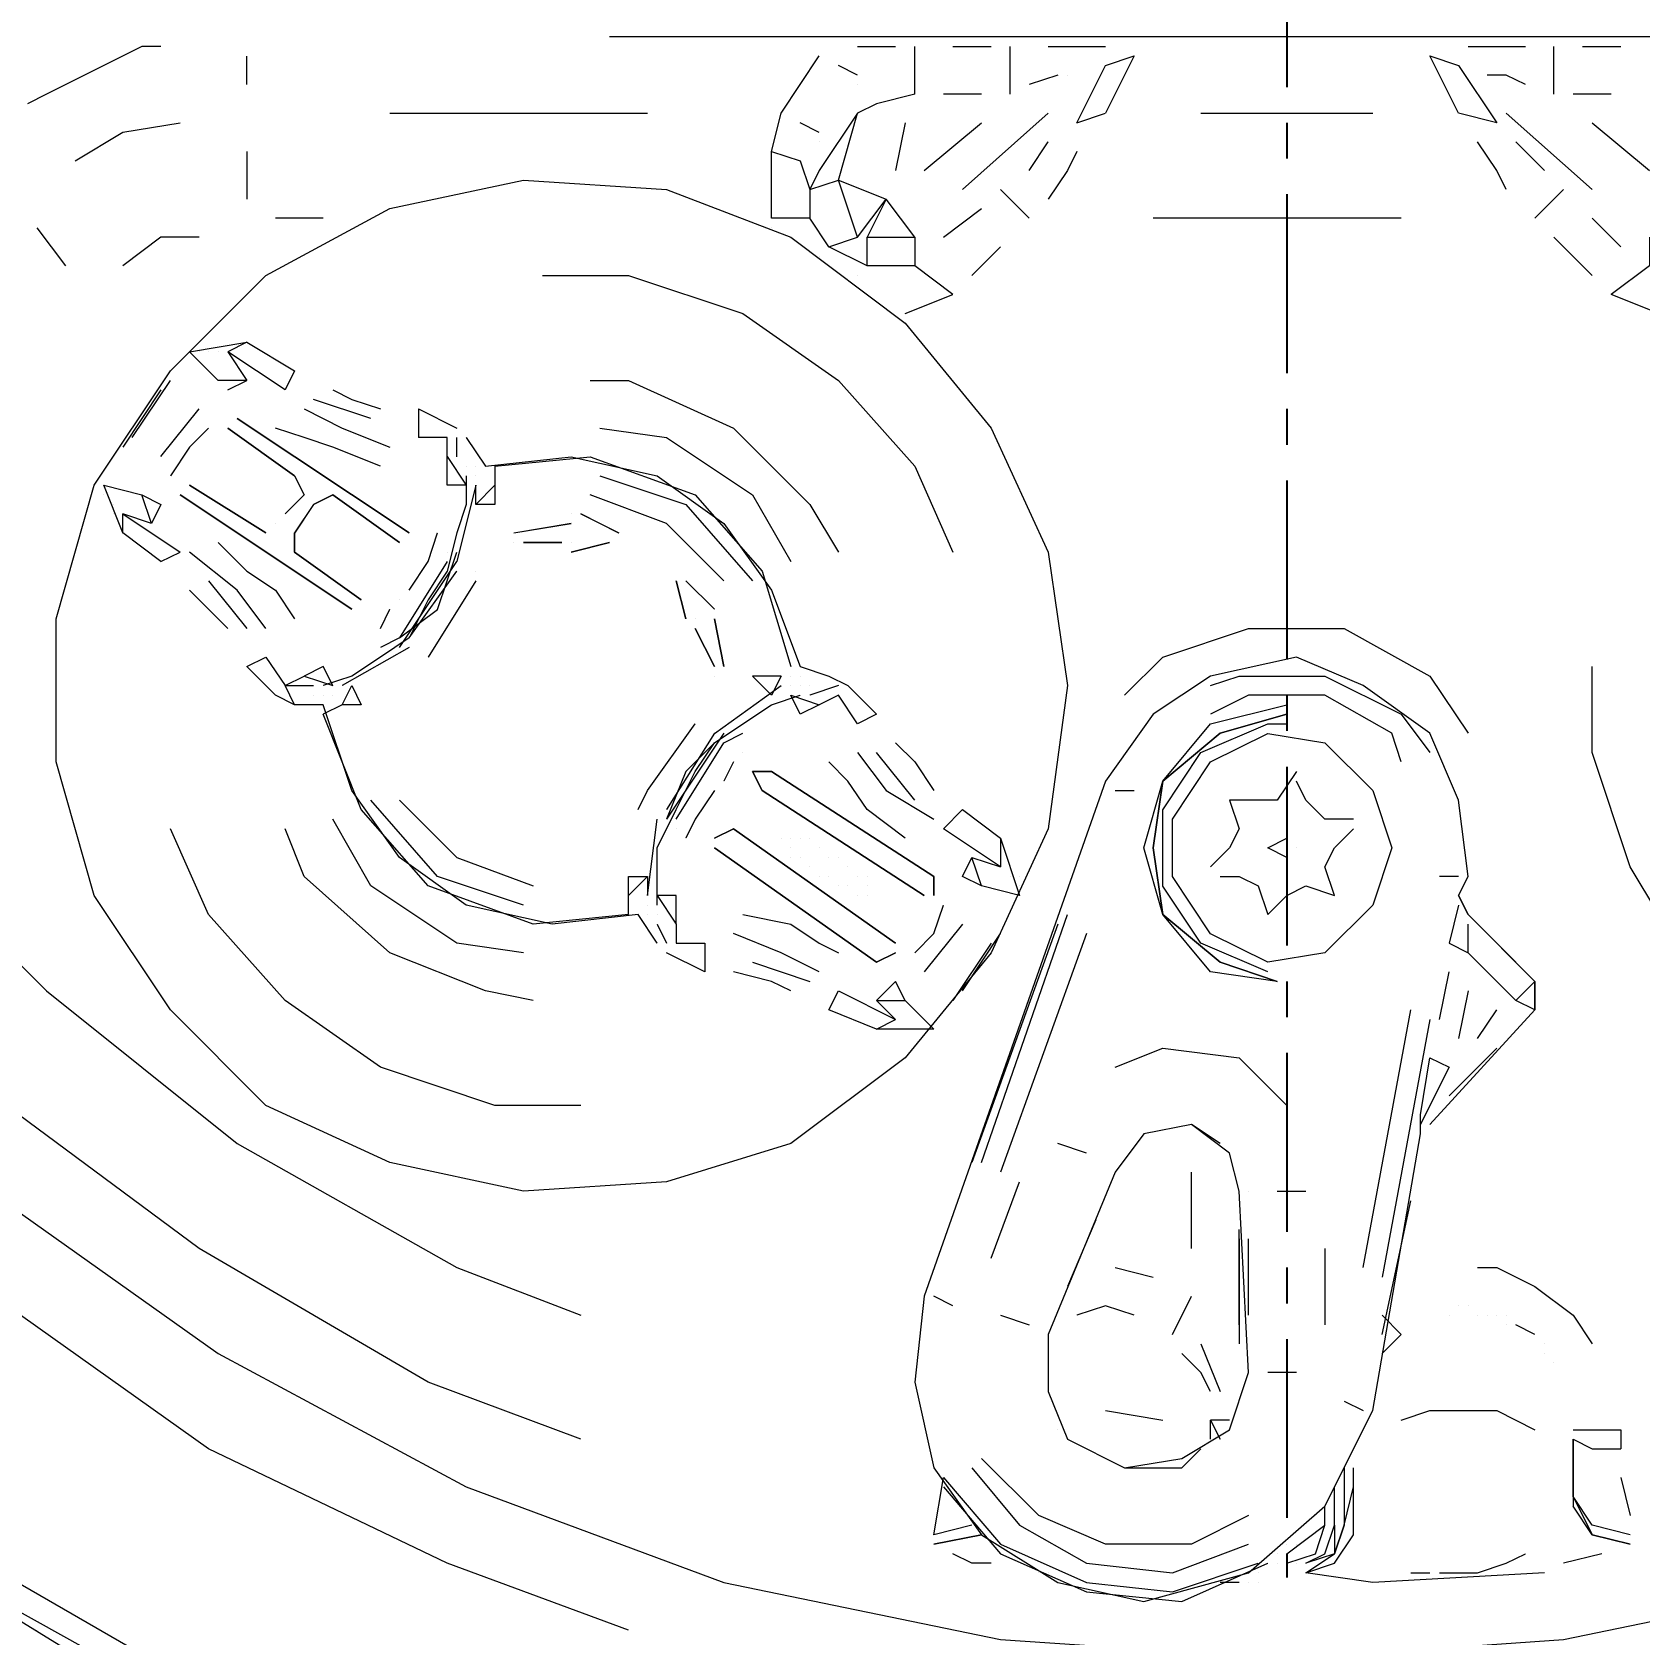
# Model space of a CAD drawing. Header units: millimetres. Extents: x 3426 to 5580, y 1375 to 2906.
# Drawn here: x 3834 to 3905.3, y 2590.8 to 2661.9 of the extents above; entities that cross this region are included whole.
import ezdxf

# ---------------------------------------------------------------- set-up
doc = ezdxf.new("R2010")
doc.units = ezdxf.units.MM
doc.linetypes.add('CENTER', pattern=[50.8, 31.75, -6.35, 6.35, -6.35])
for name, color, linetype in [('IA-DIBUJO', 3, 'Continuous'), ('IA-DIM', 7, 'Continuous'), ('IA-EJES', 4, 'CENTER')]:
    doc.layers.add(name, color=color, linetype=linetype)
doc.styles.add('ING-AMB', font='romans.shx', dxfattribs={"width": 0.75, "oblique": 15})
doc.dimstyles.new('ING-AMB 4', dxfattribs={"dimscale": 4, "dimtxt": 3, "dimasz": 2.5, "dimexe": 1, "dimexo": 1, "dimgap": 1, "dimtad": 1, "dimdec": 0, "dimzin": 0, "dimdsep": 46, "dimtxsty": 'ING-AMB', "dimcen": 0.1, "dimclrd": 7, "dimclre": 7, "dimclrt": 2, "dimadec": 0, "dimazin": 0, "dimtfac": 1, "dimtdec": 0, "dimtmove": 0, "dimatfit": 0, "dimfxl": 1.25, "dimtolj": 1, "dimtzin": 0, "dimarcsym": 1})

# ---------------------------------------------------------------- blocks, each defined once
blk = doc.blocks.new('*D25')
at = {"layer": 'Defpoints', "color": 0, "transparency": 16777216}
for p in [(3499.62, 2788.731), (3889.659, 2788.731), (3762.463, 2441.174)]:
    blk.add_point(p, dxfattribs=at)
at = {"layer": 'IA-DIM', "color": 7, "lineweight": -2, "transparency": 16777216}
for p, q in [((3885.659, 2788.731), (3495.62, 2788.731)), ((3499.62, 2451.174), (3499.62, 2778.731)), ((3758.463, 2441.174), (3495.62, 2441.174))]:
    blk.add_line(p, q, dxfattribs=at)
at = {"layer": 'IA-DIM', "color": 7, "transparency": 16777216}
for points in [[(3497.953, 2778.731), (3501.286, 2778.731), (3499.62, 2788.731)], [(3497.953, 2451.174), (3501.286, 2451.174), (3499.62, 2441.174)]]:
    blk.add_solid(points, dxfattribs=at)
at = {"layer": 'IA-DIM', "color": 2, "transparency": 16777216, "insert": (3489.62, 2614.953), "char_height": 12, "attachment_point": 5, "rotation": 90, "style": 'ING-AMB'}
blk.add_mtext('\\A1;355', dxfattribs=at)
blk = doc.blocks.new('*D26')
at = {"layer": 'Defpoints', "color": 0, "transparency": 16777216}
for p in [(3889.659, 2788.731), (3443.718, 1538.538), (3857.071, 1538.538)]:
    blk.add_point(p, dxfattribs=at)
at = {"layer": 'IA-DIM', "color": 7, "lineweight": -2, "transparency": 16777216}
for p, q in [((3885.659, 2788.731), (3439.718, 2788.731)), ((3443.718, 2778.731), (3443.718, 1548.538)), ((3853.071, 1538.538), (3439.718, 1538.538))]:
    blk.add_line(p, q, dxfattribs=at)
at = {"layer": 'IA-DIM', "color": 7, "transparency": 16777216}
for points in [[(3442.051, 2778.731), (3445.385, 2778.731), (3443.718, 2788.731)], [(3442.051, 1548.538), (3445.385, 1548.538), (3443.718, 1538.538)]]:
    blk.add_solid(points, dxfattribs=at)
at = {"layer": 'IA-DIM', "color": 2, "transparency": 16777216, "insert": (3433.718, 2163.635), "char_height": 12, "attachment_point": 5, "rotation": 90, "style": 'ING-AMB'}
blk.add_mtext('\\A1;1227', dxfattribs=at)

msp = doc.modelspace()

# ---------------------------------------------------------------- linework, layer by layer
at = {"layer": 'IA-DIBUJO', "color": 8, "lineweight": 18}
for points in [[(3879.075, 2575.794), (3865.952, 2577.911), (3853.252, 2581.721), (3840.975, 2586.801), (3829.969, 2593.574), (3819.385, 2601.618), (3810.072, 2611.354), (3802.029, 2621.514), (3795.255, 2632.944), (3789.752, 2645.221), (3785.942, 2657.921), (3783.825, 2671.044)], [(3919.292, 2661.731), (3859.602, 2661.731)], [(3839.705, 2661.308), (3838.859, 2661.308), (3834.625, 2659.191), (3833.779, 2658.768)], [(3843.515, 2659.614), (3843.515, 2660.884)], [(3867.222, 2658.345), (3868.915, 2660.885)], [(3870.609, 2661.308), (3872.302, 2661.308)], [(3873.149, 2659.191), (3873.149, 2661.308)], [(3874.842, 2661.308), (3876.535, 2661.308)], [(3877.382, 2659.191), (3877.382, 2661.308)], [(3879.075, 2661.308), (3880.345, 2661.308), (3881.615, 2661.308)], [(3881.615, 2660.461), (3882.885, 2660.885), (3881.615, 2658.345)], [(3897.279, 2658.345), (3896.009, 2660.885), (3897.279, 2660.461)], [(3897.702, 2661.308), (3898.549, 2661.308), (3900.242, 2661.308)], [(3901.512, 2659.191), (3901.512, 2661.308)], [(3902.782, 2661.308), (3904.475, 2661.308)], [(3870.609, 2660.038), (3869.762, 2660.461)], [(3879.499, 2660.037), (3878.229, 2659.614)], [(3879.922, 2660.037), (3879.922, 2660.037)], [(3880.345, 2657.921), (3881.615, 2660.461)], [(3897.279, 2660.461), (3898.972, 2657.921)], [(3900.242, 2659.614), (3899.395, 2660.037), (3898.549, 2660.037)], [(3870.609, 2659.614), (3870.609, 2659.614)], [(3873.149, 2659.191), (3871.455, 2658.767), (3870.609, 2658.344)], [(3876.112, 2659.191), (3874.419, 2659.191)], [(3904.052, 2659.191), (3902.359, 2659.191)], [(3835.895, 2656.228), (3838.012, 2657.498), (3840.552, 2657.921)], [(3849.865, 2658.345), (3861.295, 2658.345)], [(3866.799, 2653.688), (3866.799, 2656.651), (3867.222, 2658.344)], [(3868.915, 2657.497), (3868.069, 2657.921)], [(3872.725, 2657.921), (3872.302, 2655.804)], [(3873.572, 2655.804), (3876.112, 2657.921)], [(3879.075, 2658.344), (3875.265, 2654.957)], [(3880.345, 2657.921), (3881.615, 2658.344)], [(3885.849, 2658.345), (3893.469, 2658.345)], [(3898.972, 2657.921), (3897.279, 2658.344)], [(3903.205, 2654.958), (3899.395, 2658.344)], [(3903.205, 2657.921), (3905.745, 2655.804)], [(3843.515, 2656.651), (3843.515, 2654.534)], [(3866.799, 2656.651), (3868.069, 2656.227), (3868.492, 2654.957), (3868.492, 2653.687), (3866.799, 2653.687)], [(3868.915, 2657.074), (3868.915, 2657.074)], [(3878.229, 2655.804), (3879.075, 2657.074)], [(3879.075, 2657.074), (3879.075, 2657.074)], [(3880.345, 2656.651), (3879.922, 2655.804), (3879.075, 2654.534)], [(3899.395, 2654.958), (3898.972, 2655.804), (3898.125, 2657.074)], [(3899.819, 2657.074), (3901.089, 2655.804)], [(3869.339, 2652.417), (3870.609, 2652.841), (3869.762, 2655.381), (3871.879, 2654.534)], [(3870.609, 2652.841), (3871.879, 2654.535), (3871.032, 2652.841)], [(3873.149, 2652.841), (3871.879, 2654.535)], [(3871.879, 2654.534), (3871.879, 2654.534)], [(3878.229, 2653.688), (3876.959, 2654.958)], [(3901.935, 2654.958), (3900.665, 2653.688)], [(3862.142, 2579.604), (3852.829, 2582.144), (3840.975, 2587.648), (3829.545, 2593.998), (3819.385, 2602.041), (3810.495, 2611.354), (3802.452, 2621.514), (3795.679, 2632.521), (3790.599, 2644.374), (3787.635, 2654.111)], [(3788.482, 2654.111), (3791.445, 2644.798), (3796.525, 2633.367), (3803.299, 2622.361), (3810.919, 2612.201), (3820.232, 2602.887), (3830.392, 2594.844), (3841.399, 2588.494), (3853.252, 2583.414), (3862.565, 2580.451)], [(3846.902, 2653.688), (3844.785, 2653.688)], [(3866.799, 2653.688), (3866.799, 2653.688)], [(3871.032, 2651.571), (3871.032, 2652.841), (3873.149, 2652.841), (3873.149, 2651.571), (3871.032, 2651.571), (3869.339, 2652.417), (3868.492, 2653.687)], [(3874.419, 2652.841), (3876.112, 2654.111)], [(3894.739, 2653.688), (3883.732, 2653.688)], [(3903.205, 2653.688), (3904.475, 2652.418)], [(3834.202, 2653.264), (3835.472, 2651.571)], [(3841.399, 2652.841), (3839.705, 2652.841), (3838.012, 2651.571)], [(3866.799, 2653.264), (3866.799, 2653.264)], [(3903.205, 2651.148), (3901.512, 2652.841)], [(3905.745, 2652.841), (3905.745, 2651.571), (3904.052, 2650.301)], [(3860.449, 2591.034), (3852.405, 2593.997), (3841.822, 2599.077), (3831.662, 2606.274), (3822.349, 2614.317), (3814.305, 2623.207), (3807.532, 2633.367), (3802.029, 2644.374), (3799.065, 2652.417)], [(3876.959, 2652.418), (3875.689, 2651.148)], [(3868.915, 2651.994), (3868.915, 2651.994)], [(3872.725, 2649.454), (3874.842, 2650.301), (3873.149, 2651.571)], [(3856.639, 2651.148), (3860.449, 2651.148), (3865.529, 2649.455), (3869.762, 2646.491), (3873.149, 2642.681), (3874.842, 2638.871)], [(3870.609, 2651.148), (3870.609, 2651.148)], [(3906.169, 2649.454), (3904.052, 2650.301)], [(3842.669, 2646.068), (3843.515, 2646.491), (3842.245, 2646.491), (3840.975, 2647.761), (3843.515, 2648.185), (3845.632, 2646.915)], [(3841.399, 2648.185), (3841.399, 2648.185)], [(3843.515, 2648.184), (3842.669, 2647.761)], [(3804.992, 2646.915), (3808.379, 2639.295), (3814.729, 2628.288), (3822.772, 2618.975), (3832.085, 2610.508), (3842.245, 2603.311), (3853.252, 2597.385), (3864.682, 2593.151), (3876.959, 2590.611), (3889.659, 2589.765), (3901.935, 2590.611), (3914.212, 2593.151), (3925.642, 2597.385), (3937.072, 2603.311), (3947.232, 2610.508), (3956.122, 2618.975), (3964.165, 2628.288), (3970.515, 2639.295), (3974.325, 2647.338)], [(3840.975, 2647.761), (3840.975, 2647.761)], [(3840.975, 2647.761), (3840.975, 2647.761)], [(3841.399, 2647.761), (3841.399, 2647.761)], [(3841.822, 2647.761), (3841.822, 2647.761)], [(3842.245, 2647.761), (3842.245, 2647.761)], [(3842.669, 2647.761), (3842.669, 2647.761)], [(3845.209, 2646.068), (3842.669, 2647.761), (3843.515, 2646.491)], [(3838.435, 2643.951), (3840.129, 2646.491)], [(3845.632, 2646.914), (3845.209, 2646.067)], [(3858.755, 2646.491), (3860.449, 2646.491), (3865.105, 2644.374), (3868.492, 2640.988), (3869.762, 2638.871)], [(3839.705, 2646.068), (3838.012, 2643.528)], [(3842.669, 2646.068), (3842.669, 2646.068)], [(3847.325, 2646.067), (3848.172, 2645.644), (3849.442, 2645.221)], [(3839.705, 2643.105), (3841.399, 2645.221)], [(3846.055, 2645.221), (3847.749, 2644.374), (3849.865, 2643.527)], [(3849.019, 2644.798), (3846.479, 2645.645)], [(3849.442, 2645.221), (3849.442, 2645.221)], [(3851.135, 2645.221), (3852.829, 2644.374)], [(3851.135, 2645.221), (3851.135, 2643.951)], [(3841.822, 2644.375), (3840.975, 2643.528), (3840.129, 2642.258)], [(3845.632, 2642.258), (3842.669, 2644.375)], [(3842.669, 2644.375), (3842.669, 2644.375)], [(3842.669, 2644.374), (3842.669, 2644.374)], [(3842.669, 2644.374), (3845.632, 2642.258), (3846.055, 2641.411), (3845.209, 2640.564)], [(3843.092, 2644.798), (3850.712, 2639.718)], [(3843.092, 2644.798), (3843.092, 2644.798)], [(3850.712, 2639.718), (3843.092, 2644.798)], [(3849.442, 2642.681), (3847.325, 2643.528), (3846.055, 2643.951), (3844.785, 2644.375)], [(3844.785, 2644.375), (3844.785, 2644.375)], [(3852.829, 2644.374), (3852.829, 2644.374)], [(3852.829, 2644.374), (3852.829, 2644.374)], [(3859.179, 2644.374), (3862.142, 2643.951), (3865.952, 2641.411), (3867.645, 2638.447)], [(3852.405, 2643.104), (3852.405, 2643.951), (3851.135, 2643.951)], [(3852.405, 2643.951), (3852.405, 2643.951)], [(3852.829, 2643.104), (3852.829, 2643.951)], [(3853.252, 2643.951), (3854.099, 2642.681), (3857.909, 2643.104), (3861.719, 2642.258), (3864.682, 2640.141), (3866.799, 2637.178), (3868.069, 2633.791)], [(3853.252, 2643.95), (3853.252, 2643.95)], [(3852.829, 2643.104), (3852.829, 2643.104)], [(3854.522, 2642.681), (3858.755, 2643.104), (3863.412, 2641.411), (3866.375, 2638.024), (3867.645, 2633.791)], [(3840.129, 2642.258), (3840.129, 2642.258)], [(3845.632, 2642.257), (3845.632, 2642.257)], [(3845.632, 2642.257), (3846.055, 2641.41)], [(3853.252, 2642.258), (3853.252, 2640.988), (3852.829, 2639.718), (3852.405, 2638.024), (3851.559, 2636.754), (3850.712, 2635.061), (3849.442, 2634.214), (3848.172, 2633.368), (3846.902, 2632.944)], [(3853.252, 2642.681), (3853.252, 2642.681)], [(3853.252, 2642.681), (3853.252, 2642.681)], [(3853.252, 2642.258), (3853.252, 2642.258)], [(3853.675, 2642.681), (3853.675, 2642.681)], [(3854.522, 2642.681), (3854.522, 2641.834), (3854.522, 2640.987), (3853.675, 2640.987)], [(3853.675, 2642.258), (3853.675, 2642.258)], [(3854.099, 2642.681), (3854.099, 2642.681)], [(3854.099, 2642.681), (3854.099, 2642.681)], [(3854.522, 2642.681), (3854.522, 2642.681)], [(3859.179, 2642.257), (3862.989, 2640.987), (3865.952, 2637.601)], [(3839.705, 2638.448), (3838.012, 2639.718), (3837.165, 2641.835), (3838.859, 2641.411), (3839.705, 2640.988), (3839.282, 2640.141), (3838.859, 2641.411)], [(3837.165, 2641.835), (3837.165, 2641.835)], [(3837.165, 2641.834), (3837.165, 2641.834)], [(3840.975, 2641.835), (3844.362, 2639.718)], [(3840.975, 2641.834), (3840.975, 2641.834)], [(3844.362, 2639.718), (3840.975, 2641.834)], [(3853.675, 2640.987), (3853.675, 2641.834), (3852.829, 2638.447)], [(3853.675, 2640.988), (3854.522, 2641.834)], [(3837.165, 2641.411), (3837.165, 2641.411)], [(3837.589, 2640.988), (3837.589, 2640.988)], [(3848.172, 2636.331), (3840.552, 2641.411)], [(3840.552, 2641.411), (3840.552, 2641.411)], [(3840.552, 2641.411), (3848.172, 2636.331)], [(3840.552, 2641.41), (3840.552, 2641.41)], [(3845.209, 2640.565), (3846.055, 2641.411)], [(3846.479, 2640.988), (3847.325, 2641.411), (3850.289, 2639.294), (3847.325, 2641.411), (3846.479, 2640.988), (3845.632, 2639.718)], [(3846.479, 2640.987), (3845.632, 2639.717)], [(3846.055, 2641.41), (3846.055, 2641.41)], [(3846.479, 2640.987), (3846.479, 2640.987)], [(3847.325, 2641.411), (3847.325, 2641.411)], [(3864.682, 2637.601), (3862.142, 2640.141), (3858.755, 2641.411)], [(3837.589, 2640.565), (3837.589, 2640.565)], [(3839.282, 2640.141), (3838.012, 2640.564), (3840.552, 2638.871)], [(3838.012, 2639.717), (3838.012, 2640.564)], [(3844.785, 2640.141), (3844.785, 2640.141)], [(3844.785, 2640.141), (3844.785, 2640.141)], [(3844.785, 2640.14), (3844.785, 2640.14)], [(3845.209, 2640.564), (3845.209, 2640.564)], [(3845.209, 2640.564), (3845.209, 2640.564)], [(3855.369, 2639.718), (3857.909, 2640.141)], [(3857.909, 2640.14), (3855.369, 2639.717)], [(3857.909, 2640.564), (3857.909, 2640.564)], [(3857.909, 2640.141), (3857.909, 2640.141)], [(3857.909, 2640.14), (3857.909, 2640.14)], [(3857.909, 2640.14), (3857.909, 2640.14)], [(3857.909, 2640.14), (3857.909, 2640.14)], [(3857.909, 2640.14), (3857.909, 2640.14)], [(3858.332, 2640.565), (3860.025, 2639.718)], [(3858.332, 2640.564), (3858.332, 2640.564)], [(3860.025, 2639.717), (3858.332, 2640.564)], [(3858.332, 2640.564), (3858.332, 2640.564)], [(3842.245, 2639.294), (3843.515, 2638.024), (3844.785, 2637.178), (3845.632, 2635.908)], [(3844.362, 2639.718), (3844.362, 2639.718)], [(3845.632, 2639.717), (3845.632, 2639.717)], [(3850.289, 2639.294), (3850.289, 2639.294)], [(3850.712, 2639.718), (3850.712, 2639.718)], [(3850.712, 2637.178), (3851.559, 2638.448), (3851.982, 2639.718)], [(3850.712, 2639.718), (3850.712, 2639.718)], [(3851.982, 2639.718), (3851.982, 2639.718)], [(3855.369, 2639.718), (3855.369, 2639.718)], [(3855.369, 2639.717), (3855.369, 2639.717)], [(3855.369, 2639.717), (3855.369, 2639.717)], [(3855.369, 2639.717), (3855.369, 2639.717)], [(3855.369, 2639.294), (3855.369, 2639.294)], [(3855.369, 2639.293), (3855.369, 2639.293)], [(3855.369, 2639.293), (3855.369, 2639.293)], [(3855.792, 2639.294), (3855.792, 2639.294)], [(3855.792, 2639.293), (3857.485, 2639.293), (3855.792, 2639.293)], [(3857.485, 2639.293), (3857.485, 2639.293)], [(3857.485, 2639.293), (3857.485, 2639.293)], [(3859.602, 2639.294), (3857.909, 2638.871)], [(3857.909, 2639.294), (3857.909, 2639.294)], [(3857.909, 2639.293), (3857.909, 2639.293)], [(3857.909, 2639.293), (3857.909, 2639.293)], [(3857.909, 2638.87), (3859.602, 2639.293)], [(3857.909, 2639.293), (3857.909, 2639.293)], [(3859.602, 2639.293), (3859.602, 2639.293)], [(3859.602, 2639.293), (3859.602, 2639.293)], [(3860.025, 2639.718), (3860.025, 2639.718)], [(3860.025, 2639.717), (3860.025, 2639.717)], [(3860.025, 2639.717), (3860.025, 2639.717)], [(3839.705, 2638.447), (3840.552, 2638.871)], [(3844.362, 2635.484), (3843.092, 2637.178), (3840.975, 2638.871)], [(3850.289, 2635.06), (3851.982, 2636.33), (3852.829, 2638.87)], [(3852.405, 2638.871), (3852.405, 2638.871)], [(3857.909, 2638.871), (3857.909, 2638.871)], [(3857.909, 2638.87), (3857.909, 2638.87)], [(3857.909, 2638.87), (3857.909, 2638.87)], [(3852.405, 2638.448), (3850.289, 2635.061), (3849.442, 2634.638)], [(3850.289, 2634.638), (3852.829, 2638.448)], [(3850.712, 2635.061), (3852.829, 2638.024)], [(3852.829, 2638.448), (3852.829, 2638.448)], [(3852.829, 2638.448), (3852.829, 2638.448)], [(3852.829, 2638.447), (3852.829, 2638.447)], [(3852.829, 2638.447), (3852.829, 2638.447)], [(3852.829, 2638.024), (3852.829, 2638.024)], [(3852.829, 2638.024), (3852.829, 2638.024)], [(3852.829, 2638.024), (3852.829, 2638.024)], [(3853.675, 2638.024), (3853.675, 2638.024)], [(3842.669, 2635.485), (3841.822, 2636.331), (3840.975, 2637.178)], [(3840.975, 2637.178), (3840.975, 2637.178)], [(3841.822, 2637.601), (3843.515, 2635.484)], [(3853.675, 2637.601), (3851.559, 2634.214)], [(3862.989, 2635.908), (3862.565, 2637.601)], [(3862.565, 2637.601), (3862.565, 2637.601)], [(3862.565, 2637.601), (3862.565, 2637.601)], [(3862.565, 2637.601), (3862.989, 2635.907)], [(3862.565, 2637.6), (3862.565, 2637.6)], [(3862.989, 2637.601), (3864.259, 2636.331)], [(3864.259, 2636.331), (3862.989, 2637.601)], [(3862.989, 2637.601), (3862.989, 2637.601)], [(3862.989, 2637.6), (3862.989, 2637.6)], [(3848.595, 2636.754), (3848.595, 2636.754)], [(3848.595, 2636.754), (3848.595, 2636.754)], [(3850.289, 2636.754), (3850.289, 2636.754)], [(3845.632, 2635.908), (3845.632, 2635.908)], [(3848.172, 2636.331), (3848.172, 2636.331)], [(3849.442, 2635.484), (3849.865, 2636.331)], [(3849.865, 2636.331), (3849.865, 2636.331)], [(3862.989, 2635.907), (3862.989, 2635.907)], [(3862.989, 2635.907), (3862.989, 2635.907)], [(3863.412, 2635.907), (3863.412, 2635.907)], [(3863.412, 2635.907), (3863.412, 2635.907)], [(3864.259, 2636.331), (3864.259, 2636.331)], [(3864.259, 2636.331), (3864.259, 2636.331)], [(3864.259, 2636.33), (3864.259, 2636.33)], [(3864.259, 2635.908), (3864.682, 2633.791)], [(3864.682, 2633.791), (3864.259, 2635.907)], [(3864.259, 2635.907), (3864.259, 2635.907)], [(3864.259, 2635.907), (3864.259, 2635.907)], [(3864.259, 2635.907), (3864.259, 2635.907)], [(3850.712, 2635.061), (3850.712, 2635.061)], [(3850.712, 2635.061), (3850.712, 2635.061)], [(3850.712, 2635.06), (3850.712, 2635.06)], [(3863.412, 2635.484), (3863.412, 2635.484)], [(3863.412, 2635.484), (3863.412, 2635.484)], [(3863.412, 2635.484), (3863.412, 2635.484)], [(3863.412, 2635.484), (3863.412, 2635.484)], [(3863.412, 2635.484), (3863.412, 2635.484)], [(3863.412, 2635.484), (3863.412, 2635.484)], [(3882.462, 2632.521), (3884.155, 2634.214), (3887.965, 2635.484), (3892.199, 2635.484), (3896.009, 2633.368), (3897.702, 2630.828)], [(3850.712, 2634.637), (3847.749, 2632.944)], [(3850.289, 2634.638), (3850.289, 2634.638)], [(3850.289, 2634.637), (3850.289, 2634.637)], [(3850.712, 2634.638), (3850.712, 2634.638)], [(3850.712, 2634.637), (3850.712, 2634.637)], [(3843.515, 2633.791), (3844.362, 2634.214), (3845.209, 2632.944), (3846.055, 2633.368)], [(3845.632, 2632.098), (3844.785, 2632.521), (3843.515, 2633.791)], [(3851.559, 2634.214), (3851.559, 2634.214)], [(3864.259, 2633.791), (3864.259, 2633.791)], [(3864.259, 2633.79), (3864.259, 2633.79)], [(3864.682, 2633.791), (3864.682, 2633.791)], [(3864.682, 2633.791), (3864.682, 2633.791)], [(3864.682, 2633.791), (3864.682, 2633.791)], [(3864.682, 2633.79), (3864.682, 2633.79)], [(3868.069, 2633.791), (3869.339, 2633.368)], [(3897.279, 2623.631), (3897.702, 2624.478), (3897.279, 2627.864), (3896.009, 2630.828), (3893.045, 2632.944), (3890.082, 2634.214), (3886.272, 2633.367), (3883.732, 2631.674), (3881.615, 2628.711), (3873.572, 2605.851)], [(3896.009, 2630.828), (3893.045, 2632.945), (3890.082, 2634.215), (3886.272, 2633.368)], [(3915.059, 2615.589), (3911.672, 2617.282), (3907.439, 2620.669), (3904.899, 2624.902), (3903.205, 2629.982), (3903.205, 2633.792)], [(3846.902, 2632.098), (3845.632, 2632.098), (3845.209, 2632.944), (3846.479, 2632.944)], [(3846.479, 2632.944), (3846.479, 2632.944)], [(3846.479, 2632.944), (3846.479, 2632.944)], [(3846.902, 2632.944), (3846.902, 2632.944)], [(3848.172, 2632.944), (3848.595, 2632.097), (3847.749, 2632.097), (3846.902, 2631.674)], [(3847.325, 2632.944), (3847.325, 2632.944)], [(3847.749, 2632.944), (3847.749, 2632.944)], [(3847.749, 2632.944), (3847.749, 2632.944)], [(3847.749, 2632.098), (3848.172, 2632.944)], [(3864.259, 2633.367), (3864.259, 2633.367)], [(3864.259, 2633.367), (3864.259, 2633.367)], [(3864.259, 2630.827), (3867.222, 2632.944)], [(3867.222, 2633.367), (3865.952, 2633.367), (3866.799, 2632.521)], [(3867.222, 2633.368), (3866.799, 2632.521)], [(3867.222, 2633.367), (3867.222, 2633.367)], [(3867.222, 2632.944), (3867.222, 2632.944)], [(3867.222, 2632.944), (3867.222, 2632.944)], [(3867.645, 2633.368), (3867.645, 2633.368)], [(3870.185, 2632.944), (3871.455, 2631.674), (3870.609, 2631.251), (3869.762, 2632.521), (3868.915, 2632.098), (3868.069, 2631.674), (3867.645, 2632.521), (3868.915, 2632.098)], [(3867.645, 2632.944), (3867.645, 2632.944)], [(3868.069, 2633.368), (3868.069, 2633.368)], [(3868.069, 2632.944), (3868.069, 2632.944)], [(3868.069, 2632.944), (3868.069, 2632.944)], [(3868.492, 2632.944), (3868.492, 2632.944)], [(3868.492, 2632.944), (3868.492, 2632.944)], [(3869.762, 2632.944), (3868.492, 2632.521)], [(3869.339, 2633.368), (3869.339, 2633.368)], [(3869.339, 2633.367), (3870.185, 2632.944)], [(3869.762, 2632.944), (3869.762, 2632.944)], [(3870.185, 2632.944), (3870.185, 2632.944)], [(3886.272, 2633.368), (3886.272, 2633.368)], [(3886.272, 2632.944), (3887.542, 2633.368), (3891.352, 2633.368), (3894.739, 2631.674), (3896.009, 2629.981)], [(3844.785, 2632.521), (3844.785, 2632.521)], [(3846.479, 2632.521), (3846.479, 2632.521)], [(3846.902, 2632.521), (3846.902, 2632.521)], [(3847.325, 2632.521), (3847.325, 2632.521)], [(3861.719, 2623.208), (3861.719, 2624.478), (3861.719, 2625.748), (3862.565, 2627.441), (3863.412, 2629.134), (3864.259, 2630.404), (3865.529, 2631.251), (3866.799, 2632.098), (3868.069, 2632.521)], [(3867.645, 2632.521), (3867.645, 2632.521)], [(3868.069, 2632.521), (3868.069, 2632.521)], [(3868.492, 2632.521), (3868.492, 2632.521)], [(3869.762, 2632.521), (3869.762, 2632.521)], [(3894.739, 2629.558), (3894.315, 2630.828), (3891.352, 2632.521), (3887.965, 2632.521), (3886.272, 2631.674)], [(3861.719, 2621.514), (3860.872, 2622.784), (3857.062, 2622.361), (3853.252, 2623.208), (3850.289, 2625.325), (3848.172, 2628.288), (3846.902, 2632.098)], [(3846.902, 2632.098), (3846.902, 2632.098)], [(3846.902, 2632.097), (3846.902, 2632.097)], [(3860.449, 2622.784), (3856.215, 2622.361), (3851.559, 2624.054), (3848.595, 2627.441), (3846.902, 2631.674)], [(3889.235, 2619.821), (3886.272, 2620.244), (3884.155, 2622.784), (3883.309, 2625.748), (3884.155, 2628.711), (3886.272, 2631.251), (3889.659, 2632.098)], [(3860.872, 2627.441), (3861.295, 2628.287), (3863.412, 2631.251)], [(3864.682, 2630.828), (3862.142, 2627.018)], [(3864.259, 2630.828), (3862.142, 2627.441)], [(3862.565, 2627.018), (3864.682, 2630.404), (3865.529, 2630.828)], [(3863.412, 2631.251), (3863.412, 2631.251)], [(3864.259, 2630.828), (3864.259, 2630.828)], [(3864.259, 2630.828), (3864.259, 2630.828)], [(3864.259, 2630.827), (3864.259, 2630.827)], [(3864.259, 2630.827), (3864.259, 2630.827)], [(3864.682, 2630.828), (3864.682, 2630.828)], [(3864.682, 2630.827), (3864.682, 2630.827)], [(3885.849, 2629.981), (3888.812, 2631.251), (3889.659, 2631.251)], [(3864.259, 2630.404), (3862.989, 2629.134), (3862.142, 2627.017)], [(3872.302, 2630.404), (3873.149, 2629.557), (3873.995, 2628.287)], [(3896.009, 2630.405), (3896.009, 2630.405)], [(3865.105, 2629.558), (3864.682, 2628.711)], [(3865.529, 2629.981), (3865.529, 2629.981)], [(3872.725, 2626.171), (3871.032, 2627.441), (3870.185, 2628.711), (3869.339, 2629.558)], [(3869.339, 2629.558), (3869.339, 2629.558)], [(3870.609, 2629.981), (3871.879, 2628.288), (3873.995, 2627.018)], [(3873.149, 2627.864), (3871.455, 2629.981)], [(3888.812, 2620.243), (3885.849, 2621.513), (3884.155, 2624.053), (3884.155, 2627.44), (3885.849, 2629.98)], [(3864.682, 2628.711), (3864.682, 2628.711)], [(3866.799, 2629.134), (3866.799, 2629.134)], [(3881.615, 2628.711), (3881.615, 2628.711)], [(3881.615, 2628.711), (3881.615, 2628.711)], [(3890.082, 2629.134), (3889.235, 2627.864), (3888.389, 2627.864), (3887.119, 2627.864), (3887.542, 2626.594), (3887.119, 2625.747), (3886.272, 2624.901)], [(3890.082, 2628.71), (3890.082, 2628.71)], [(3892.622, 2627.017), (3891.352, 2627.017), (3890.505, 2627.864), (3890.082, 2628.71)], [(3855.792, 2623.207), (3851.982, 2624.477), (3849.019, 2627.864)], [(3850.289, 2627.864), (3852.829, 2625.324), (3856.215, 2624.054)], [(3864.259, 2628.288), (3863.412, 2627.018), (3862.989, 2626.171)], [(3866.375, 2628.287), (3866.375, 2628.287)], [(3873.995, 2628.287), (3873.995, 2628.287)], [(3882.039, 2628.288), (3882.885, 2628.288)], [(3887.119, 2627.864), (3887.119, 2627.864)], [(3862.142, 2627.441), (3862.142, 2627.441)], [(3862.142, 2627.441), (3862.142, 2627.441)], [(3876.112, 2624.054), (3875.265, 2624.478), (3875.689, 2625.324), (3876.959, 2624.901), (3874.419, 2626.594), (3875.265, 2627.441)], [(3875.265, 2627.441), (3876.959, 2626.171), (3877.805, 2623.631)], [(3858.332, 2614.318), (3854.522, 2614.318), (3849.442, 2616.011), (3845.209, 2618.975), (3841.822, 2622.785), (3840.129, 2626.595)], [(3856.215, 2618.975), (3854.099, 2619.398), (3849.865, 2621.091), (3846.055, 2624.478), (3845.209, 2626.595)], [(3855.792, 2621.091), (3852.829, 2621.515), (3849.019, 2624.055), (3847.325, 2627.018)], [(3860.449, 2622.784), (3860.449, 2623.631), (3860.449, 2624.477), (3861.295, 2624.477), (3861.295, 2623.631), (3861.719, 2627.017)], [(3861.719, 2627.018), (3861.719, 2627.018)], [(3861.719, 2627.017), (3861.719, 2627.017)], [(3862.142, 2627.018), (3862.142, 2627.018)], [(3862.142, 2627.018), (3862.142, 2627.018)], [(3862.142, 2627.018), (3862.142, 2627.018)], [(3862.565, 2626.594), (3862.565, 2626.594)], [(3865.105, 2626.594), (3865.105, 2626.594)], [(3888.812, 2622.783), (3889.659, 2623.63), (3890.505, 2624.054), (3891.775, 2623.63), (3891.352, 2624.9), (3891.775, 2625.747), (3892.622, 2626.594)], [(3892.622, 2626.594), (3892.622, 2626.594)], [(3862.989, 2626.171), (3862.989, 2626.171)], [(3864.259, 2625.748), (3864.259, 2625.748)], [(3864.259, 2625.748), (3864.259, 2625.748)], [(3867.222, 2626.171), (3867.222, 2626.171)], [(3867.222, 2626.171), (3867.222, 2626.171)], [(3867.645, 2626.171), (3867.645, 2626.171)], [(3867.645, 2626.171), (3867.645, 2626.171)], [(3867.645, 2625.748), (3867.645, 2625.748)], [(3867.645, 2625.748), (3867.645, 2625.748)], [(3868.069, 2626.171), (3868.069, 2626.171)], [(3868.069, 2626.171), (3868.069, 2626.171)], [(3868.492, 2626.171), (3868.492, 2626.171)], [(3868.492, 2626.171), (3868.492, 2626.171)], [(3868.915, 2625.748), (3868.915, 2625.748)], [(3868.915, 2625.748), (3868.915, 2625.748)], [(3876.959, 2626.171), (3876.959, 2624.901)], [(3889.659, 2625.324), (3888.812, 2625.748), (3889.659, 2626.171)], [(3889.659, 2626.171), (3889.659, 2626.171)], [(3890.082, 2625.748), (3890.082, 2625.748)], [(3867.645, 2625.324), (3867.645, 2625.324)], [(3867.645, 2625.324), (3867.645, 2625.324)], [(3868.069, 2625.324), (3868.069, 2625.324)], [(3868.069, 2625.324), (3868.069, 2625.324)], [(3869.339, 2625.324), (3869.339, 2625.324)], [(3869.339, 2625.324), (3869.339, 2625.324)], [(3869.762, 2625.324), (3869.762, 2625.324)], [(3869.762, 2625.324), (3869.762, 2625.324)], [(3877.805, 2623.631), (3876.112, 2624.054), (3875.689, 2625.324)], [(3861.295, 2624.478), (3860.449, 2623.631)], [(3868.492, 2624.901), (3868.492, 2624.901)], [(3868.492, 2624.901), (3868.492, 2624.901)], [(3868.915, 2624.478), (3868.915, 2624.478)], [(3868.915, 2624.478), (3868.915, 2624.478)], [(3869.339, 2624.478), (3869.339, 2624.478)], [(3869.339, 2624.478), (3869.339, 2624.478)], [(3870.185, 2624.901), (3870.185, 2624.901)], [(3870.185, 2624.901), (3870.185, 2624.901)], [(3870.609, 2624.478), (3870.609, 2624.478)], [(3870.609, 2624.478), (3870.609, 2624.478)], [(3871.032, 2624.478), (3871.032, 2624.478)], [(3871.032, 2624.478), (3871.032, 2624.478)], [(3876.959, 2624.901), (3876.959, 2624.901)], [(3877.382, 2624.478), (3877.382, 2624.478)], [(3877.805, 2624.478), (3877.805, 2624.478)], [(3886.272, 2624.901), (3886.272, 2624.901)], [(3886.695, 2624.477), (3887.542, 2624.477)], [(3887.542, 2624.478), (3888.389, 2624.054), (3888.812, 2622.784)], [(3897.279, 2624.478), (3896.432, 2624.478)], [(3897.279, 2623.631), (3897.702, 2624.478)], [(3897.702, 2624.478), (3897.702, 2624.478)], [(3897.702, 2624.478), (3897.702, 2624.478)], [(3861.295, 2623.631), (3861.295, 2623.631)], [(3862.565, 2622.361), (3862.565, 2623.631), (3861.719, 2623.631), (3862.565, 2622.361), (3862.565, 2621.514), (3863.835, 2621.514), (3863.835, 2620.244)], [(3869.762, 2624.054), (3869.762, 2624.054)], [(3869.762, 2624.054), (3869.762, 2624.054)], [(3870.185, 2624.054), (3870.185, 2624.054)], [(3870.185, 2624.054), (3870.185, 2624.054)], [(3870.609, 2623.631), (3870.609, 2623.631)], [(3870.609, 2623.631), (3870.609, 2623.631)], [(3871.032, 2624.054), (3871.032, 2624.054)], [(3871.032, 2624.054), (3871.032, 2624.054)], [(3871.032, 2624.054), (3871.032, 2624.054)], [(3871.032, 2624.054), (3871.032, 2624.054)], [(3871.032, 2623.631), (3871.032, 2623.631)], [(3873.572, 2623.631), (3873.572, 2623.631)], [(3877.805, 2624.054), (3877.805, 2624.054)], [(3877.805, 2623.631), (3877.805, 2623.631)], [(3877.805, 2623.631), (3877.805, 2623.631)], [(3891.775, 2623.63), (3891.775, 2623.63)], [(3897.279, 2623.631), (3897.279, 2623.631)], [(3897.279, 2623.631), (3897.279, 2623.631)], [(3897.279, 2623.631), (3897.279, 2623.631)], [(3830.815, 2623.208), (3834.625, 2619.398), (3843.092, 2612.624), (3852.829, 2607.121), (3858.332, 2605.004)], [(3861.295, 2623.208), (3861.295, 2623.208)], [(3861.719, 2623.208), (3861.719, 2623.208)], [(3873.149, 2621.091), (3873.995, 2621.938), (3874.419, 2623.208)], [(3874.419, 2623.208), (3874.419, 2623.208)], [(3897.279, 2623.208), (3896.855, 2621.515), (3897.702, 2621.091), (3897.702, 2622.361)], [(3860.449, 2622.784), (3860.449, 2622.784)], [(3860.872, 2622.784), (3860.872, 2622.784)], [(3860.872, 2622.784), (3860.872, 2622.784)], [(3861.295, 2622.784), (3861.295, 2622.784)], [(3861.719, 2622.784), (3861.719, 2622.784)], [(3861.719, 2622.784), (3861.719, 2622.784)], [(3861.719, 2622.361), (3861.719, 2622.361)], [(3861.719, 2622.361), (3862.142, 2621.514)], [(3865.529, 2622.784), (3867.645, 2622.361), (3868.915, 2621.514), (3869.762, 2621.091)], [(3875.265, 2622.361), (3873.572, 2620.244)], [(3879.499, 2622.361), (3875.689, 2611.778)], [(3876.112, 2611.778), (3879.922, 2622.784)], [(3888.812, 2622.783), (3888.812, 2622.783)], [(3896.009, 2613.471), (3900.665, 2618.551), (3900.665, 2619.821), (3897.702, 2622.785)], [(3897.702, 2622.785), (3897.702, 2622.785)], [(3861.719, 2621.514), (3861.719, 2621.514)], [(3862.142, 2621.514), (3862.142, 2621.514)], [(3862.565, 2621.514), (3862.565, 2621.514)], [(3868.915, 2620.244), (3867.222, 2621.091), (3865.105, 2621.938)], [(3872.302, 2621.514), (3872.302, 2621.514)], [(3872.302, 2621.514), (3872.302, 2621.514)], [(3876.535, 2621.515), (3874.842, 2618.975)], [(3875.265, 2619.398), (3876.959, 2621.938)], [(3880.769, 2621.938), (3876.959, 2611.354)], [(3898.549, 2621.938), (3899.819, 2620.668)], [(3863.835, 2620.245), (3862.142, 2621.091)], [(3862.142, 2621.091), (3862.142, 2621.091)], [(3862.142, 2621.091), (3862.142, 2621.091)], [(3869.762, 2621.091), (3869.762, 2621.091)], [(3899.819, 2618.975), (3897.702, 2621.091)], [(3858.332, 2599.501), (3851.559, 2602.041), (3841.399, 2607.968), (3831.662, 2615.164), (3826.159, 2620.668)], [(3867.645, 2619.398), (3866.799, 2619.821), (3865.105, 2620.245)], [(3865.105, 2620.245), (3865.105, 2620.245)], [(3865.952, 2620.668), (3868.492, 2619.821)], [(3871.455, 2620.668), (3871.455, 2620.668)], [(3896.432, 2618.128), (3896.855, 2620.245)], [(3869.339, 2618.551), (3869.762, 2619.398), (3872.302, 2618.128), (3871.455, 2618.974), (3872.725, 2618.974), (3873.995, 2617.704)], [(3872.725, 2618.974), (3872.302, 2619.821), (3871.455, 2618.974)], [(3897.702, 2619.398), (3897.279, 2617.281)], [(3900.665, 2619.821), (3900.665, 2619.821)], [(3900.665, 2618.551), (3900.665, 2619.821)], [(3873.995, 2617.705), (3871.455, 2617.705), (3869.339, 2618.551)], [(3871.455, 2617.704), (3872.302, 2618.128)], [(3872.302, 2618.128), (3872.302, 2618.128)], [(3893.045, 2607.121), (3895.162, 2618.551)], [(3896.009, 2618.128), (3893.892, 2606.698)], [(3898.125, 2617.281), (3898.972, 2618.551)], [(3900.665, 2618.551), (3900.665, 2618.551)], [(3872.725, 2617.704), (3872.725, 2617.704)], [(3873.149, 2617.704), (3873.149, 2617.704)], [(3873.572, 2617.704), (3873.572, 2617.704)], [(3873.995, 2617.704), (3873.995, 2617.704)], [(3873.995, 2617.704), (3873.995, 2617.704)], [(3882.039, 2616.011), (3884.155, 2616.858), (3887.542, 2616.434), (3889.659, 2614.318)], [(3898.972, 2616.858), (3896.855, 2614.741)], [(3895.585, 2613.048), (3895.585, 2613.895), (3896.009, 2616.435), (3896.855, 2616.011), (3896.009, 2614.318), (3895.585, 2613.471)], [(3873.572, 2605.851), (3873.149, 2602.041), (3873.995, 2598.231), (3876.112, 2595.268), (3879.499, 2593.151), (3883.309, 2592.304), (3887.965, 2593.574), (3891.352, 2596.538), (3893.469, 2600.771), (3895.585, 2613.048)], [(3886.695, 2612.624), (3885.425, 2613.471), (3883.309, 2613.048)], [(3895.585, 2613.471), (3895.585, 2613.471)], [(3895.585, 2613.048), (3895.585, 2613.048)], [(3895.585, 2613.048), (3895.585, 2613.048)], [(3895.585, 2613.048), (3895.585, 2613.048)], [(3880.769, 2612.201), (3879.499, 2612.624)], [(3876.535, 2607.544), (3877.805, 2610.931)], [(3882.039, 2611.354), (3882.039, 2611.354)], [(3885.425, 2607.968), (3885.425, 2611.354)], [(3887.965, 2610.508), (3887.965, 2610.508)], [(3889.235, 2610.508), (3890.505, 2610.508)], [(3893.892, 2604.158), (3895.162, 2610.085)], [(3881.192, 2609.238), (3879.922, 2606.274)], [(3887.542, 2604.581), (3887.542, 2608.815)], [(3887.542, 2608.391), (3887.542, 2603.735)], [(3887.965, 2605.004), (3887.965, 2608.391)], [(3891.352, 2607.968), (3891.352, 2604.581)], [(3882.039, 2607.121), (3883.732, 2606.698)], [(3883.732, 2606.698), (3883.732, 2606.698)], [(3898.125, 2607.121), (3898.972, 2607.121), (3900.665, 2606.274), (3902.359, 2605.004), (3903.205, 2603.734)], [(3873.572, 2605.851), (3873.572, 2605.851)], [(3873.572, 2605.851), (3873.572, 2605.851)], [(3874.842, 2605.428), (3873.995, 2605.851)], [(3884.579, 2604.158), (3885.425, 2605.851)], [(3882.885, 2605.004), (3881.615, 2605.428), (3880.345, 2605.004)], [(3897.279, 2605.428), (3897.279, 2605.428)], [(3897.702, 2605.428), (3897.702, 2605.428)], [(3876.959, 2605.004), (3878.229, 2604.581)], [(3880.345, 2605.004), (3880.345, 2605.004)], [(3893.892, 2603.311), (3894.739, 2604.158), (3893.892, 2605.004)], [(3896.855, 2605.004), (3896.855, 2605.004)], [(3898.125, 2605.004), (3898.125, 2605.004)], [(3898.549, 2605.004), (3898.549, 2605.004)], [(3898.972, 2605.004), (3898.972, 2605.004)], [(3899.395, 2605.004), (3899.395, 2605.004)], [(3899.395, 2604.581), (3899.395, 2604.581)], [(3900.665, 2604.158), (3899.819, 2604.581)], [(3899.819, 2604.581), (3899.819, 2604.581)], [(3879.075, 2604.158), (3879.075, 2604.158)], [(3885.849, 2603.735), (3886.695, 2601.618)], [(3901.089, 2603.734), (3901.089, 2603.734)], [(3903.205, 2603.734), (3903.205, 2603.734)], [(3886.272, 2601.618), (3885.849, 2602.464), (3885.002, 2603.311)], [(3901.089, 2603.311), (3901.089, 2603.311)], [(3887.965, 2602.464), (3887.965, 2602.464)], [(3890.082, 2602.464), (3888.812, 2602.464)], [(3901.512, 2602.888), (3901.512, 2602.888)], [(3881.615, 2600.771), (3884.155, 2600.348)], [(3892.199, 2601.194), (3893.045, 2600.771)], [(3893.469, 2600.771), (3893.469, 2600.771)], [(3893.469, 2600.771), (3893.469, 2600.771)], [(3894.739, 2600.348), (3896.009, 2600.771), (3898.972, 2600.771), (3900.665, 2599.924)], [(3884.155, 2600.348), (3884.155, 2600.348)], [(3886.272, 2599.501), (3886.272, 2600.348)], [(3887.119, 2600.348), (3886.272, 2600.348), (3886.695, 2599.501)], [(3879.499, 2599.924), (3879.499, 2599.924)], [(3879.922, 2599.501), (3882.462, 2598.231), (3885.002, 2598.231), (3885.849, 2599.078)], [(3902.359, 2599.924), (3904.475, 2599.924), (3904.475, 2599.078)], [(3902.359, 2599.501), (3902.359, 2599.501)], [(3904.899, 2595.268), (3903.205, 2595.691), (3902.359, 2596.961), (3902.359, 2599.501), (3903.205, 2599.078), (3904.475, 2599.078)], [(3902.359, 2599.501), (3902.359, 2597.385), (3902.359, 2596.538)], [(3887.965, 2596.114), (3885.425, 2594.844), (3881.615, 2594.844), (3878.652, 2596.114), (3876.112, 2598.654)], [(3875.689, 2598.231), (3877.805, 2595.691), (3880.769, 2593.998), (3884.579, 2593.574), (3887.965, 2594.844)], [(3901.089, 2593.574), (3893.469, 2593.151), (3890.505, 2593.574), (3891.775, 2593.998), (3892.622, 2595.268), (3892.622, 2597.384), (3892.622, 2598.231)], [(3892.199, 2598.231), (3892.199, 2595.691), (3892.622, 2597.384)], [(3873.995, 2595.268), (3874.419, 2597.808), (3876.959, 2594.844), (3880.769, 2593.151), (3884.579, 2592.728), (3888.389, 2593.998)], [(3874.419, 2597.384), (3876.959, 2594.421), (3880.769, 2592.728), (3885.002, 2592.304), (3888.812, 2593.998)], [(3891.775, 2595.691), (3891.775, 2597.384)], [(3902.359, 2597.385), (3902.359, 2597.385)], [(3904.475, 2597.808), (3904.899, 2596.114)], [(3889.659, 2593.998), (3890.929, 2594.421), (3891.352, 2595.691), (3891.352, 2596.538)], [(3902.359, 2596.961), (3903.205, 2595.268), (3904.899, 2594.844), (3903.205, 2595.268), (3902.359, 2596.538)], [(3902.359, 2596.961), (3902.359, 2596.961)], [(3890.929, 2596.115), (3890.929, 2596.115)], [(3891.352, 2596.115), (3891.352, 2596.115)], [(3891.352, 2596.115), (3891.352, 2596.115)], [(3875.689, 2595.691), (3873.995, 2595.267)], [(3889.659, 2594.421), (3891.352, 2595.691)], [(3890.505, 2593.575), (3891.775, 2594.421), (3890.505, 2593.998), (3891.352, 2594.421), (3891.775, 2595.691), (3891.775, 2594.421), (3892.199, 2595.691), (3891.775, 2594.421)], [(3891.352, 2595.691), (3891.352, 2595.691)], [(3891.352, 2595.691), (3891.352, 2595.691)], [(3891.775, 2595.691), (3891.775, 2595.691)], [(3892.199, 2595.691), (3892.199, 2595.691)], [(3892.199, 2595.691), (3892.199, 2595.691)], [(3904.899, 2595.268), (3904.899, 2595.268)], [(3873.995, 2594.844), (3873.995, 2594.844)], [(3873.995, 2594.844), (3873.995, 2594.844)], [(3876.535, 2593.998), (3875.689, 2593.998), (3874.842, 2594.421)], [(3889.235, 2594.421), (3889.235, 2594.421)], [(3889.235, 2594.421), (3889.235, 2594.421)], [(3889.235, 2594.421), (3889.235, 2594.421)], [(3889.659, 2594.845), (3889.659, 2594.845)], [(3889.659, 2594.421), (3889.659, 2594.421)], [(3889.659, 2594.421), (3889.659, 2594.421)], [(3890.082, 2594.845), (3890.082, 2594.845)], [(3896.432, 2593.574), (3897.279, 2593.574), (3898.125, 2593.574), (3899.395, 2593.998), (3900.242, 2594.421)], [(3900.242, 2594.421), (3900.242, 2594.421)], [(3903.629, 2594.421), (3901.935, 2593.998)], [(3904.899, 2594.844), (3904.899, 2594.844)], [(3888.389, 2593.998), (3888.389, 2593.998)], [(3888.812, 2593.998), (3888.812, 2593.998)], [(3889.235, 2593.998), (3889.235, 2593.998)], [(3889.235, 2593.998), (3889.235, 2593.998)], [(3889.659, 2593.998), (3889.659, 2593.998)], [(3890.082, 2593.998), (3890.082, 2593.998)], [(3890.505, 2593.998), (3890.505, 2593.998)], [(3878.652, 2593.574), (3878.652, 2593.574)], [(3879.075, 2593.574), (3879.075, 2593.574)], [(3887.542, 2593.151), (3886.695, 2593.151)], [(3887.965, 2593.151), (3887.965, 2593.151)], [(3888.389, 2593.575), (3888.389, 2593.575)], [(3888.389, 2593.575), (3888.389, 2593.575)], [(3888.389, 2593.574), (3888.389, 2593.574)], [(3888.389, 2593.151), (3888.389, 2593.151)], [(3890.505, 2593.574), (3890.505, 2593.574)], [(3895.162, 2593.574), (3896.009, 2593.574)], [(3834.202, 2591.034), (3834.202, 2591.034)]]:
    msp.add_lwpolyline(points, dxfattribs=at)
for points in [[(3870.609, 2658.344), (3868.915, 2655.804), (3868.492, 2654.957), (3869.762, 2655.381)], [(3879.922, 2632.944), (3879.075, 2626.594), (3876.535, 2621.091), (3872.725, 2616.434), (3867.645, 2612.624), (3862.142, 2610.931), (3855.792, 2610.508), (3849.865, 2611.778), (3844.362, 2614.318), (3840.129, 2618.551), (3836.742, 2623.631), (3835.049, 2629.558), (3835.049, 2635.908), (3836.742, 2641.834), (3840.129, 2646.914), (3844.362, 2651.148), (3849.865, 2654.111), (3855.792, 2655.381), (3862.142, 2654.958), (3867.645, 2652.841), (3872.725, 2649.031), (3876.535, 2644.375), (3879.075, 2638.871)], [(3852.405, 2641.835), (3852.405, 2643.105), (3853.252, 2641.835)], [(3845.632, 2638.871), (3845.632, 2639.718), (3845.632, 2638.871), (3848.595, 2636.754)], [(3863.412, 2635.484), (3864.259, 2633.79)], [(3846.055, 2633.368), (3847.325, 2632.944), (3846.902, 2633.791)], [(3889.659, 2631.674), (3886.695, 2630.828), (3884.155, 2628.711), (3883.732, 2625.748), (3884.155, 2622.784), (3886.695, 2620.668), (3889.235, 2619.821), (3886.695, 2620.668), (3884.155, 2622.784), (3883.732, 2625.748), (3884.155, 2628.711), (3886.695, 2630.828)], [(3894.315, 2625.747), (3893.469, 2623.207), (3891.352, 2621.091), (3888.812, 2620.667), (3886.272, 2621.937), (3884.579, 2624.477), (3884.579, 2627.017), (3886.272, 2629.557), (3888.812, 2630.827), (3891.352, 2630.404), (3893.469, 2628.287)], [(3865.952, 2629.134), (3866.375, 2628.287), (3873.572, 2623.631), (3866.375, 2628.287), (3865.952, 2629.134), (3866.799, 2629.134), (3873.995, 2624.478), (3873.995, 2623.631), (3873.995, 2624.478), (3866.799, 2629.134)], [(3865.105, 2626.594), (3864.259, 2626.171), (3865.105, 2626.594), (3872.302, 2621.514)], [(3871.455, 2620.668), (3872.302, 2621.091), (3871.455, 2620.668), (3864.259, 2625.748)], [(3897.702, 2622.784), (3897.279, 2623.631)], [(3900.665, 2619.821), (3900.665, 2618.551), (3899.819, 2618.975)], [(3882.462, 2598.231), (3885.002, 2598.654), (3887.119, 2599.924), (3887.965, 2602.464), (3887.542, 2610.508), (3887.119, 2612.201), (3885.425, 2613.471), (3883.309, 2613.048), (3882.039, 2611.354), (3879.075, 2604.158), (3879.075, 2601.618), (3879.922, 2599.501)], [(3873.995, 2594.844), (3876.112, 2595.268)]]:
    msp.add_lwpolyline(points, close=True, dxfattribs=at)
at = {"layer": 'IA-EJES', "ltscale": 0.25}
msp.add_lwpolyline([(3889.659, 2769.046), (3889.659, 2593.363)], dxfattribs=at)

# ---------------------------------------------------------------- dimensions: what is measured, and where the dimension line sits
at = {"layer": 'IA-DIM'}
for base, p1, p2, text, picture, middle in [((3443.718, 1538.538), (3889.659, 2788.731), (3857.071, 1538.538), '1227', '*D26', (3433.718, 2163.635)), ((3499.62, 2788.731), (3762.463, 2441.174), (3889.659, 2788.731), '355', '*D25', (3489.62, 2614.953))]:
    dim = msp.add_linear_dim(base=base, p1=p1, p2=p2, angle=90, text=text, dimstyle='ING-AMB 4', override={"dimpost": '\\X'}, dxfattribs=at)
    dim.commit()
    dim.dimension.update_dxf_attribs({"geometry": picture, "text_midpoint": middle})

doc.saveas('drawing.dxf')
